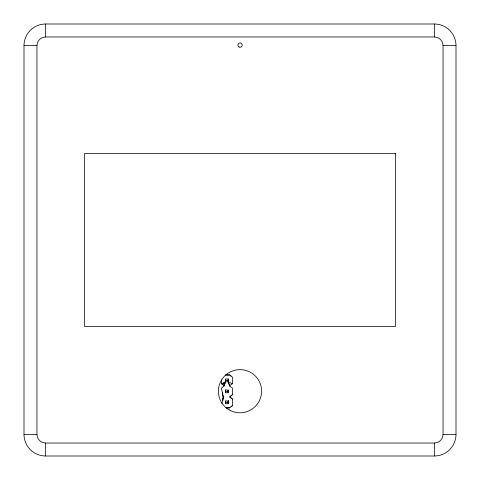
<?xml version="1.0" encoding="UTF-8"?>
<svg xmlns="http://www.w3.org/2000/svg" width="480" height="480" viewBox="0 0 480 480"><rect width="100%" height="100%" fill="white"/><g stroke="black" fill="none" stroke-linecap="round" stroke-linejoin="round"><path stroke-width="0.72" d="M221.838 403.662L223.29 396.882L221.4 388.068L223.992 386.124L225.792 380.58L225.504 379.044L228.27 379.044L228.27 381.804L229.782 386.124L232.374 388.068L232.374 394.722L229.686 396.882L232.374 399.042L232.374 405.696L229.752 407.826L226.152 407.844M225.456 374.976L229.782 374.94L232.374 377.1L232.374 383.748L228.27 381.804L228.27 379.044L228.27 381.804L229.782 386.124M225.504 392.778L225.504 390.012L228.27 390.012L228.27 392.778L225.504 392.778L225.504 390.012M227.982 391.242L228.27 390.012L228.27 392.778L227.982 391.242L225.792 391.548M225.504 403.752L225.504 400.986L228.27 400.986L228.27 403.752L225.504 403.752L225.504 400.986M227.982 402.216L228.27 400.986L228.27 403.752L227.982 402.216L225.792 402.522M223.992 386.124L225.252 382.452M223.32 383.46L222.696 384.72L225.504 381.804L225.504 379.044M229.782 385.692L232.374 383.748M232.374 394.722L229.728 396.882L232.374 399.042M231.078 406.668L232.374 405.696M221.4 380.052L221.4 383.748L225.504 381.804L228.27 381.804M225.792 380.58L227.982 380.268M45.6 24L434.4 24A21.6 21.6 0 0 1 456 45.6L456 434.4A21.6 21.6 0 0 1 434.4 456L45.6 456A21.6 21.6 0 0 1 24 434.4L24 45.6A21.6 21.6 0 0 1 45.6 24L45.6 36.96A8.64 8.64 0 0 0 36.96 45.6L36.96 434.4A8.64 8.64 0 0 0 45.6 443.04L434.4 443.04A8.64 8.64 0 0 0 443.04 434.4L443.04 45.6A8.64 8.64 0 0 0 434.4 36.96L45.6 36.96M24 45.6L36.96 45.6M443.04 45.6L456 45.6M24 434.4L36.96 434.4M443.04 434.4L456 434.4M226.176 407.826L229.752 407.826M226.158 374.964L229.764 375.018L231.078 376.128M221.4 383.748L223.992 385.692M223.656 396.414L222.264 395.37L223.29 396.882M434.4 24L434.4 36.96M434.4 443.04L434.4 456M222.696 392.88L222.696 395.694M45.6 443.04L45.6 456M228.474 400.602A2.376 2.376 0 0 1 228.708 400.842M223.2 397.548L222.696 400.794L223.2 397.548M395.52 153.6L84.48 153.6L84.48 326.4L395.52 326.4L395.52 153.6M229.2 409.908A21.6 21.6 0 0 0 261.6 391.2A21.6 21.6 0 0 0 229.2 372.492A21.6 21.6 0 0 0 229.2 409.908M238.992 46.986A2.16 2.16 0 0 0 242.232 45.12A2.16 2.16 0 0 0 238.992 43.248A2.16 2.16 0 0 0 238.992 46.986"/></g></svg>
